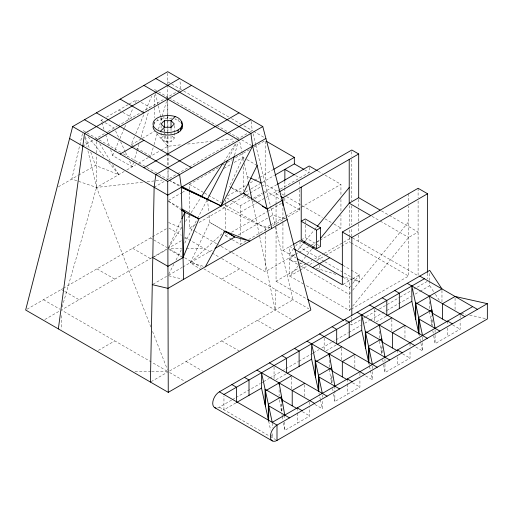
<?xml version="1.0" encoding="UTF-8"?>
<svg xmlns="http://www.w3.org/2000/svg" width="513" height="513" viewBox="0 0 513 513"><rect width="100%" height="100%" fill="white"/><g stroke="black" fill="none" stroke-linecap="round" stroke-linejoin="round"><path stroke-width="0.38" stroke-dasharray="2.56 1.92" d="M82.458 133.694L71.807 179.043L96.566 187.444L143.999 182.096M234.569 155.189L238.006 142.107M62.182 306.954L96.566 187.444L96.463 154.92M153.163 147.731L150.732 156.17L134.47 146.782M154.041 144.666L157.132 133.919M158.453 129.321L161.98 117.041M162.204 116.278L166.392 101.696M110.596 149.527L112.565 155.516L132.219 166.86L133.348 163.051M133.579 162.288L136.747 151.611M136.977 150.848L139.017 143.986M141.056 137.125L148.757 111.199M134.515 136.702L131.078 144.826L141.466 138.831M135.759 133.752L144.185 113.815M145.743 110.128L151.675 96.098M112.565 155.516L114.784 150.38M115.098 149.642L119.535 139.369M119.856 138.638L124.293 128.365M124.608 127.628L125.877 124.697M127.782 120.292L133.168 107.82M135.387 102.677L136.657 99.746L138.638 100.888M168.572 247.446L181.179 220.231M168.713 274.179L173.83 264.291M176.023 260.053L182.23 248.042M184.789 243.098L197.216 219.077M197.582 218.371L207.079 200.006M228.734 158.132L236.814 142.518M181.628 227.471L168.251 248.266L181.961 256.186M185.514 221.436L189.393 215.402M191.118 212.715L201.045 197.287M223.912 161.736L235.563 143.627M293.699 248.568L289.8 253.493L295.328 256.686M295.648 246.105L298.085 243.027M350.68 285.953L349.218 287.799L342.998 284.208M352.63 283.49L359.453 274.865L351.161 270.082M298.361 265.574L289.8 276.077L304.305 284.452M298.861 264.958L300.875 262.483M301.381 261.867L311.955 248.895M313.969 246.426L315.482 244.573M317.496 242.098L319.509 239.629M350.725 308.525L349.218 310.378L304.998 284.85M352.739 306.056L408.637 237.481L418.101 232.017L389.085 215.261M350.68 292.602L349.218 294.391L300.163 265.824M352.63 290.223L408.637 221.815M297.399 264.214L289.8 259.783L295.161 253.268M298.085 249.709L303.074 243.637M305.613 240.552L314.232 230.068M314.738 229.452L316.765 226.983M174.33 132.7L174.33 138.26L171.021 141.569L164.404 141.569L161.095 138.26L164.404 134.951M221.924 233.768L190.265 262.733L200.801 269.428M103.953 129.314L101.003 120.324L103.748 118.747M106.492 117.163L128.43 104.492M129.116 104.101L136.657 99.746M82.83 146.102L93.699 139.825M94.373 139.433L107.384 131.924M108.07 131.533L116.983 126.384M117.669 125.986L140.979 112.533M141.665 112.135L164.974 98.676M165.661 98.278L177.004 91.731M177.665 91.346L180.98 89.435L179.794 80.092M58.36 186.809L77.886 175.536M78.56 175.151L95.431 165.41L118.753 174.638L112.129 163.859M142.159 138.427L154.625 131.232M150.841 326.993L96.566 187.444L124.14 171.528M126.833 169.97L135.644 164.885M138.388 163.301L147.994 157.754M148.674 157.356L160.332 150.63M161.011 150.238L167.866 146.282L181.307 144.762M154.131 187.264L165 180.993M165.68 180.602L176.716 174.228M177.408 173.83L188.483 167.437M189.175 167.033L236.249 139.857M236.935 139.459L249.632 132.13M250.293 131.745L252.281 130.597L251.094 121.254M189.425 189.085L189.425 184.314L218.352 167.61M223.168 164.827L224.547 164.032M227.304 162.441L232.126 159.658M235.57 157.671L249.344 149.719M254.159 146.936L265.183 140.575L265.183 184.314L278.957 192.266M168.456 200.403L181.435 192.907M182.115 192.516L185.533 190.541M223.912 168.386L230.741 164.442M234.159 162.467L243.034 157.344L246.387 159.28M27.022 309.224L62.669 288.639M63.355 288.248L151.797 237.186M152.483 236.788L166.879 228.477M227.509 195.985L245.426 185.642M250.248 182.859L253.691 180.871M254.377 180.473L259.2 177.69M259.886 177.293L272.98 169.732M245.483 192.106L250.318 189.31M251.011 188.912L261.374 182.929M262.066 182.532L274.5 175.35M189.425 215.325L189.425 228.048L195.62 224.47M199.063 222.482L245.9 195.447M246.586 195.049L249.344 193.459M250.03 193.061L261.046 186.7M261.739 186.302L265.183 184.314M232.197 201.077L240.302 205.751L250.633 199.788M253.39 198.198L262.342 193.023M263.034 192.625L276.808 184.674M44.849 319.516L59.931 310.807M151.797 257.77L61.303 310.019L151.111 361.87M152.483 257.372L166.879 249.061M181.281 240.744L168.251 248.266L181.717 248.266M184.706 238.769L186.078 237.974M154.169 256.814L166.533 249.671M254.794 198.717L264.285 193.234M264.964 192.843L266.997 191.67L280.758 199.615M240.302 212.247L257.571 202.276M258.263 201.878L279.681 189.509M280.374 189.111L309.185 172.477L309.185 165.981M276.058 204.084L276.058 193.747L278.815 192.157M225.444 231.074L225.444 235.768L228.208 234.172M231.664 232.177L266.901 211.837M267.587 211.439L281.406 203.456M152.964 284.266L166.616 276.385M168.655 275.205L182.16 267.408M182.84 267.017L213.575 249.273M238.205 235.05L269.274 217.114M269.953 216.723L272.659 215.159L285.626 219.109M225.239 204.988L265.183 228.048L270.005 225.265M270.691 224.867L285.151 216.518M285.844 216.12L300.304 207.771M300.996 207.374L340.94 184.314L340.94 196.242M232.197 239.667L240.302 244.342L245.83 241.155M248.593 239.558L270.011 227.195M272.775 225.598L287.28 217.217M287.973 216.819L299.72 210.041L299.72 187.335M98.323 350.392L114.777 340.889M221.725 279.143L239.552 268.85M282.932 223.277L282.932 250.44L292.525 244.893M301.214 239.879L305.241 237.557L316.579 244.105M232.126 252.704L265.183 271.787L294.795 254.692M295.482 254.294L298.239 252.704M298.925 252.306L308.57 246.74M311.327 245.15L315.457 242.764M316.143 242.367L340.94 228.048L340.94 215.325M276.058 227.144L276.058 281.22L300.163 267.305M300.855 266.907L306.364 263.727M307.05 263.329L311.872 260.546M314.629 258.956L323.581 253.788M324.267 253.39L350.437 238.282M299.47 270.492L289.8 276.077L289.8 246.471L293.943 248.863M300.163 270.094L307.069 266.106M309.833 264.509L313.982 262.117M316.745 260.521L325.037 255.731M325.729 255.333L340.927 246.561M341.62 246.157L349.218 241.77L350.597 242.572M151.111 381.659L167.565 372.162M169.623 370.97L293.032 299.727L275.276 226.021M343.037 284.343L351.944 279.2M352.63 278.809L359.453 274.865L359.453 281.894L342.793 276.603M350.597 309.583L349.218 310.378L349.218 280.778L342.998 277.187M351.29 309.185L408.637 276.077L408.637 206.22M350.437 324.165L351.815 324.96L360.767 319.791M363.525 318.201L365.589 317.008M366.282 316.611L378.677 309.454M379.363 309.057L399.338 297.527M400.025 297.13L411.048 290.762M413.799 289.172L416.556 287.581M417.242 287.184L427.573 281.22M217.64 407.886A9.394 5.425 -60 0 0 219.365 407.155L231.818 399.967M232.511 399.569L235.275 397.973M235.967 397.569L260.187 383.589M260.88 383.192L262.957 381.993M263.644 381.589L269.184 378.395M269.876 377.998L281.637 371.207M282.33 370.803L285.093 369.206M285.786 368.809L298.245 361.614M298.938 361.216L312.776 353.226M313.469 352.829L319.003 349.635M321.766 348.032L331.456 342.44M332.148 342.043L348.064 332.854M348.757 332.456L361.21 325.261M364.666 323.267L369.514 320.471M370.206 320.074L381.274 313.68M381.967 313.276L386.116 310.884M386.808 310.48L397.883 304.094M398.575 303.69L411.028 296.501M415.177 294.103L419.333 291.705M420.025 291.307L429.708 285.715L429.708 281.881M235.813 402.955L223.95 409.804L223.95 395.998M276.032 379.735L285.921 374.022M326.14 350.802L336.028 345.095M376.247 321.875L386.135 316.168M283.413 422.783L284.76 430.445L309.814 415.985L309.814 407.546M333.521 393.856L334.867 401.519L359.921 387.052L359.921 378.613M383.628 364.929L384.974 372.592L410.028 358.125L410.028 349.686M433.735 335.996L435.082 343.659L460.135 329.199L460.135 320.76M153.509 124.364A14.704 8.49 0 0 1 157.318 120.555L163.91 118.362L171.522 118.362L171.522 116.413M187.63 144.05L211.35 141.376M216.884 140.754L235.063 138.702M147.16 181.743L162.179 180.05M186.476 248.266L203.905 248.266M134.977 371.765L150.822 371.765M151.617 371.765L168.251 371.765L151.797 362.261M461.219 313.174L465.83 314.2M469.671 315.059L485.811 318.65M168.726 275.776L182.089 279.014M203.052 266.209L190.265 262.733L209.772 222.373L209.054 215.21M270.268 228.041L257.109 224.136L221.635 206.393M289.8 259.783L298.887 262.669M299.643 262.913L304.94 264.593M316.297 268.196L336.74 274.686M168.559 222.482L181.608 228.125M180.448 122.318L178.114 120.555L175.068 119.208L175.068 117.913M247.054 176.427L249.882 177.729M230.805 187.277L242.091 192.478M169.136 180.134L180.486 185.815M167.751 81.791L171.06 83.702M171.72 84.087L183.058 90.634M183.75 91.032L228.747 117.009M231.517 118.606L241.206 124.204M243.976 125.8L252.281 130.597M253.646 131.386L263.855 137.279M318.163 171.162L322.299 173.554M325.062 175.145L340.94 184.314M381.486 210.875L388.392 214.864M304.459 169.745L309.185 172.477M154.484 89.454L157.786 91.365M158.453 91.744L167.713 97.092L167.719 99.471M169.098 97.893L216.172 125.069M216.864 125.467L241.059 139.44M241.738 139.831L252.633 146.122M372.015 216.345L379.614 220.731M380.306 221.129L408.637 237.481M295.668 175.606L299.72 177.94M247.061 159.665L257.122 165.475M141.287 102.42L149.886 107.384M281.708 193.856L285.844 196.242M286.53 196.639L301.682 205.386M302.369 205.784L322.344 217.313M325.101 218.904L333.36 223.674M334.053 224.072L340.94 228.048M276.058 193.747L279.495 195.729M299.72 210.041L284.862 201.462L284.862 195.985M351.29 242.97L408.637 276.077M118.83 110.038L122.139 111.943M122.799 112.328L132.065 117.676M252.774 200.679L255.525 202.269M317.246 244.489L319.253 245.65M101.003 120.324L104.312 122.235M104.973 122.62L114.239 127.968M452.69 324.902L460.135 329.199M226.797 197.954L231.523 200.686M342.87 265.292L350.469 269.684M131.758 145.217L133.79 146.391M189.425 184.314L203.885 192.664M204.578 193.061L221.103 202.603M83.177 130.616L86.485 132.527M87.152 132.912L98.49 139.459M99.182 139.857L120.645 152.246M123.409 153.849L146.256 167.033M146.949 167.437L158.023 173.83M158.716 174.228L167.713 179.422M169.078 180.21L179.967 186.501M282.932 250.44L296.059 258.02M223.488 230.292L209.772 222.373L223.995 230.677M168.444 201.179L180.518 208.15M225.444 235.768L231.523 239.276M415.786 346.987L422.552 350.892L422.552 342.453M189.425 228.048L194.241 230.831M194.934 231.228L217.659 244.355M218.352 244.752L220.417 245.945M221.103 246.343L231.434 252.306M402.583 353.829L410.028 358.125M276.058 281.22L307.05 299.117M345.621 321.382L346.993 322.177M168.937 228.08L181.281 235.204M184.706 237.186L211.446 252.62M212.132 253.018L218.987 256.975M221.725 258.558L308.8 308.826M150.424 237.974L153.169 239.558M153.855 239.956L166.879 247.478M184.706 257.77L201.16 267.267M203.905 268.85L291.66 319.516M168.597 249.28L182.359 257.225M365.679 375.914L372.444 379.825L372.444 371.386M132.604 248.266L150.424 258.558M257.379 320.304L273.833 329.808M352.476 382.756L359.921 387.052M96.951 268.85L114.777 279.143M221.725 340.889L238.866 350.783M314.892 404.456L322.337 408.752L322.337 400.313M302.369 411.689L309.814 415.985M61.303 289.435L64.042 291.018M64.728 291.41L79.124 299.727M186.078 361.473L203.219 371.367M43.477 299.727L59.931 309.224M169.623 372.553L185.392 381.659M219.365 407.155L269.472 436.088M270.159 436.486L275.641 439.647M324.216 261.399L300.034 247.337L300.034 240.565M324.902 261.803L351.847 277.469M352.54 277.873L359.453 281.894M231.395 187.829L229.394 186.623L243.034 157.344L243.085 161.319M232.062 188.233L242.739 194.658M243.406 195.062L252.082 200.282M168.431 201.237L180.89 209.689M172.124 136.054L174.33 138.26M156.664 133.547L167.866 146.282L167.892 152.656M88.191 136.817L104.723 157.279M108.73 162.236L118.753 174.638M429.708 285.715L434.966 293.654M435.402 294.321L439.782 300.939M99.721 143.646L110.064 160.492M115.572 130.847L118.901 138.048M120.561 141.652L125.223 151.739M125.557 152.457L127.557 156.779M129.552 161.101L132.219 166.86M152.579 331.469L167.379 369.527M85.267 136.541L89.698 149.123M90.737 152.085L95.431 165.41M105.678 134.553L109.615 146.532M253.031 133.688L255.634 144.512M255.82 145.288L270.832 207.585M271.011 208.342L275.083 225.245M155.401 93.347L158.151 105.024M158.331 105.8L160.902 116.701M161.082 117.477L162.185 122.145M163.833 129.154L165.301 135.381M165.481 136.157L167.866 146.282L167.828 133.585M84.831 137.625L87.03 146.968M87.947 150.86L96.566 187.444M418.986 334.367L419.307 335.874M419.955 338.875L420.769 342.633M420.929 343.383L422.552 350.892M368.879 363.3L369.366 365.551M369.527 366.301L372.444 379.825M318.932 392.977L320.227 398.986M320.394 399.736L322.337 408.752M268.665 421.154L270.608 430.17M271.582 434.678L272.23 437.679L272.23 433.081M239.821 142.075L241.751 151.239M241.912 152.002L243.681 160.396M244.323 163.448L248.189 181.814M252.249 201.051L275.205 310.019L275.205 289.435M429.439 311.474L431.85 325.216L431.85 316.008M432.799 330.635L433.6 335.233M379.466 341.171L381.743 354.143L381.743 345.704M382.692 359.562L383.493 364.159M329.224 369.334L331.635 383.07L331.635 375.401M332.584 388.495L332.988 390.791M279.386 399.794L281.528 412.003L281.528 404.327M281.938 414.357L282.208 415.889M282.342 416.652L282.881 419.717M207.444 199.294L208.65 211.234M243.162 166.885L243.47 190.74M167.892 153.451L167.995 180.544M167.719 73.231L167.757 84.183M167.757 84.985L167.802 97.739M167.809 98.534L167.86 114.476M167.866 115.278L167.918 131.219M167.924 132.021L167.995 152.746M167.995 153.541L168.04 166.302M168.052 169.489L168.084 179.851M167.725 100.266L167.777 116.13M167.777 116.926L167.828 132.79M154.503 94.969L154.541 106.794M154.541 107.583L154.58 117.83M154.593 121.773L154.605 125.717M96.425 141.434L96.463 154.124M460.135 315.386L460.135 317.688M455.069 298.002L455.069 309.506M447.605 321.087L447.605 324.921M447.605 327.993L447.605 336.432M441.969 290.435L441.969 301.945M435.082 329.853L435.082 334.457M435.082 335.22L435.082 343.659M432.26 319.9L432.26 326.037M429.708 273.442L429.708 281.111M429.439 301.503L429.439 309.179M427.573 273.269L427.573 278.835M422.552 337.086L422.552 341.69M418.101 188.277L418.101 197.819M418.101 201L418.101 275.757L351.815 237.487L351.815 227.939M410.028 343.55L410.028 346.621M408.637 193.747L408.637 203.103M404.962 326.159L404.962 338.433M397.498 350.013L397.498 353.848M397.498 356.92L397.498 365.359M391.861 319.368L391.861 330.872M384.974 358.779L384.974 363.384M384.974 364.153L384.974 372.592M382.153 345.756L382.153 354.194M379.331 331.199L379.331 338.875M374.272 309.211L374.272 320.715M372.444 366.013L372.444 370.617M359.921 373.246L359.921 375.548M358.69 199.3L358.69 208.842M358.69 209.637L358.69 223.161M358.69 223.957L358.69 231.908M358.69 235.089L358.69 241.45M354.855 355.855L354.855 367.366M351.815 151.598L351.815 156.369M351.815 159.549L351.815 200.904M351.815 205.675L351.815 224.758M351.815 317.008L351.815 319.394M351.815 320.189L351.815 324.96M349.218 205.54L349.218 226.81M349.218 229.959L349.218 236.256M349.218 237.044L349.218 241.77M347.391 378.947L347.391 383.544M347.391 384.314L347.391 394.285M341.754 348.295L341.754 359.799M340.94 199.422L340.94 211.35M334.867 386.174L334.867 390.015M334.867 390.778L334.867 401.519M332.046 375.452L332.046 383.128M329.224 360.132L329.224 367.802M324.165 338.138L324.165 349.648M322.337 394.946L322.337 397.242M319.509 265.183L319.509 270.646M309.814 402.173L309.814 404.475M305.241 220.507L305.241 224.38M305.241 225.156L305.241 237.557M304.748 384.788L304.748 396.293M299.72 181.859L299.72 186.552M297.284 407.873L297.284 412.478M297.284 413.241L297.284 423.219M291.647 377.222L291.647 388.732M284.862 181.108L284.862 187.373M284.862 188.156L284.862 195.203M284.76 415.107L284.76 418.941M284.76 422.013L284.76 430.445M282.932 208.098L282.932 222.475M281.938 403.616L281.938 412.054M279.117 389.829L279.117 395.965M276.058 204.879L276.058 226.348M274.057 367.064L274.057 378.575M272.23 423.103L272.23 427.707M265.183 228.048L265.183 231.228M265.183 232.023L265.183 271.787M240.302 205.751L240.302 235.73M240.302 238.866L240.302 244.342M225.444 200.064L225.444 202.225M225.444 203.674L225.444 230.286M189.425 192.266L189.425 212.145M178.114 119.26L178.114 120.555M174.33 125.557L174.33 131.905M171.021 128.07L171.021 134.156M171.021 136.009L171.021 141.569M167.713 116.772L167.713 118.073M164.404 128.596L164.404 134.156M164.404 136.009L164.404 141.569M163.91 116.413L163.91 118.362M161.095 125.557L161.095 128.731M161.095 132.7L161.095 138.26M160.364 117.913L160.364 119.208M157.318 119.26L157.318 120.555M61.303 315.559L61.303 329.013"/><path stroke-width="0.77" d="M150.424 382.057L154.131 187.264L155.83 174.587L250.902 119.702M152.797 257.609L167.931 266.343L183.045 257.622L184.827 212.356L181.859 208.926L198.941 218.852L243.502 193.125L257.122 165.475M58.347 328.897L84.53 133.425L179.595 78.534M181.916 126.166C183.827 114.194 164.545 113.745 157.318 117.964A14.704 8.49 0 0 0 157.318 129.969A14.704 8.49 0 0 0 178.114 129.969L180.448 128.212L181.916 126.166L181.916 128.757L180.448 130.809L178.114 132.566A14.704 8.49 0 0 1 162.089 134.406A14.704 8.49 0 0 1 153.009 126.564M181.916 128.757L182.416 123.966M72.647 126.564L25.65 310.019L168.251 392.349L310.852 310.019L262.784 126.564L167.713 71.673L72.647 126.564L167.713 181.448L168.251 392.349M234.364 155.958L221.218 205.989L181.333 187.283L179.595 174.587L84.53 119.702M183.045 257.622L198.941 218.852L184.827 212.356L181.551 210.131M181.846 218.801L184.827 212.356M227.637 160.261L207.444 199.294L181.333 187.283L183.577 279.373M155.83 78.534L250.902 133.425L252.633 146.122L221.218 205.989L181.903 186.52M205.303 266.824L224.861 231.087L249.869 241.097L234.826 237L224.668 231.074M201.474 196.62L223.052 163.076M312.455 248.279L313.469 247.042M320.516 238.391L349.218 203.18L358.69 197.71L380.107 210.08M303.581 243.021L305.1 241.168M317.271 226.368L349.218 187.514M164.404 120.658L161.095 123.966L164.404 127.275L171.021 127.275L174.33 123.966L171.021 120.658L164.404 120.658L164.404 127.808M160.364 131.322L164.404 127.275M175.068 116.618L171.021 120.658L171.021 127.808M223.687 232.158L224.861 231.087L234.826 237L214.947 248.478M96.412 140.28L191.484 85.395M120.183 154.003L143.948 140.28M143.948 167.725L239.013 112.841M167.713 181.448L262.784 126.564M265.901 138.459L167.751 195.126L69.595 138.459M273.666 169.335L294.334 157.401L294.334 163.897L275.192 174.952M277.501 184.276L309.185 165.981L317.47 170.765M279.502 191.759L351.815 150.008L358.69 153.971L358.69 197.71M280.868 196.524L282.932 197.71L358.69 153.971M262.406 206.239L267.222 209.022L282.131 200.41M287.152 219.57L167.988 288.37L152.278 284.657M320.587 227.817L305.241 218.955L301.214 221.276L316.559 230.138L320.587 227.817L320.587 246.42L316.559 248.741L301.214 239.879L301.214 187.155M293.212 244.502L300.034 240.565L342.177 264.894M297.437 258.815L342.344 284.741L342.344 232.017L418.101 188.277L427.573 193.747L427.573 272.474M342.344 232.017L351.815 237.481L427.573 193.747M312.635 267.587L329.744 257.718M216.044 408.047A9.394 5.425 -60 0 1 212.946 401.204A9.394 5.425 -60 0 1 219.365 391.817L429.708 270.37L441.969 288.902L415.748 304.042L415.748 319.381M223.95 394.465L424.379 278.745M236.474 402.57L261.527 388.11L261.527 372.765L272.23 422.34L472.659 306.62M287.242 373.265L311.635 359.177L311.635 343.838L322.337 393.407M337.349 344.332L361.742 330.25L361.742 314.905L372.444 364.48M386.796 315.784L411.849 301.323L411.849 285.978L422.552 335.553M291.647 375.689L265.426 390.829L265.426 406.168M341.754 346.762L315.533 361.896L315.533 377.241M391.861 317.829L365.641 332.969L365.641 348.314M304.748 383.256L292.218 390.483L292.218 405.828M331.635 367.731L318.438 375.349L318.438 390.688L311.635 359.177M354.855 354.323L342.325 361.556L342.325 376.901M404.962 325.396L392.432 332.629L392.432 347.968M487.35 303.651L277.001 425.091A9.394 5.425 -60 0 0 270.357 436.601A9.394 5.425 -60 0 0 277.001 440.436L487.35 318.99L487.35 303.651L455.069 296.463L442.539 303.696L442.539 319.041M250.588 178.049L261.168 182.929M208.862 200.006L210.99 201.07M266.568 141.376L294.334 157.401M294.334 163.897L303.786 169.354M370.636 215.543L349.218 203.18L349.218 159.44M143.948 85.395L239.013 140.28M294.315 174.824L284.862 169.367L284.862 180.326M120.183 99.118L143.948 112.841M419.794 276.097L477.43 309.377M407.264 283.33L464.906 316.611M96.412 112.841L191.484 167.725M394.741 290.563L399.326 293.212L399.326 308.55M447.605 321.087L452.376 323.844M432.196 313.071L447.278 321.773M382.211 297.796L386.796 300.445L386.796 315.02M439.853 331.071L418.986 319.028L418.986 334.367L411.849 301.323M294.635 249.267L342.306 276.789M369.687 305.03L427.323 338.304M357.157 312.263L414.799 345.538M344.633 319.49L349.218 322.138L349.218 337.483M397.498 350.013L402.269 352.771M382.089 341.998L397.171 350.706M307.742 299.515L343.55 320.189M332.103 326.723L336.688 329.372L336.688 343.947M389.745 360.004L368.879 347.955L368.879 363.3L361.742 330.25M319.58 333.957L377.215 367.237M307.05 341.19L364.692 374.464M294.526 348.423L299.111 351.072L299.111 366.41M332.046 370.085L315.2 360.363L315.2 375.702M347.391 378.947L352.162 381.698M331.982 370.925L347.064 379.633M281.996 355.656L286.581 358.298L286.581 372.874M339.638 388.931L318.772 376.882L318.772 391.457M269.472 362.883L327.108 396.164M256.942 370.117L314.584 403.398M244.419 377.35L249.004 379.998L249.004 395.343M297.284 407.873L302.054 410.631M281.874 399.858L296.956 408.56M231.889 384.583L236.474 387.232L236.474 401.807M289.531 417.864L268.665 405.815L268.665 421.154L261.527 388.11M219.365 391.817L277.001 425.091L277.001 440.436M214.665 407.623L272.307 440.904M267.222 209.022L243.502 193.125L245.951 195.171M252.633 146.122L271.73 228.477M248.356 182.583L251.921 199.512M429.439 296.136L435.082 328.32M379.331 325.062L384.974 357.247M334.867 386.174L329.224 353.996L329.224 356.291M284.76 415.107L279.117 382.922L279.117 384.455M432.26 315.296L432.26 312.225L415.415 302.503L415.415 317.842M431.85 312.173L431.85 309.871L418.653 317.489L418.653 332.834M382.153 342.69L382.153 341.158L365.307 331.43L365.307 346.775M381.743 340.337L381.743 338.798L368.546 346.416L368.546 361.761M351.815 237.481L351.815 315.418M316.559 230.138L316.559 248.741M282.932 197.71L282.932 205.7M281.938 402.083L281.938 399.011L265.093 389.29L265.093 404.635M281.528 398.96L281.528 396.658L268.331 404.276L268.331 419.621M181.916 121.773L181.916 123.716M180.448 128.212L180.448 130.809M178.114 129.969L178.114 132.566"/></g></svg>
